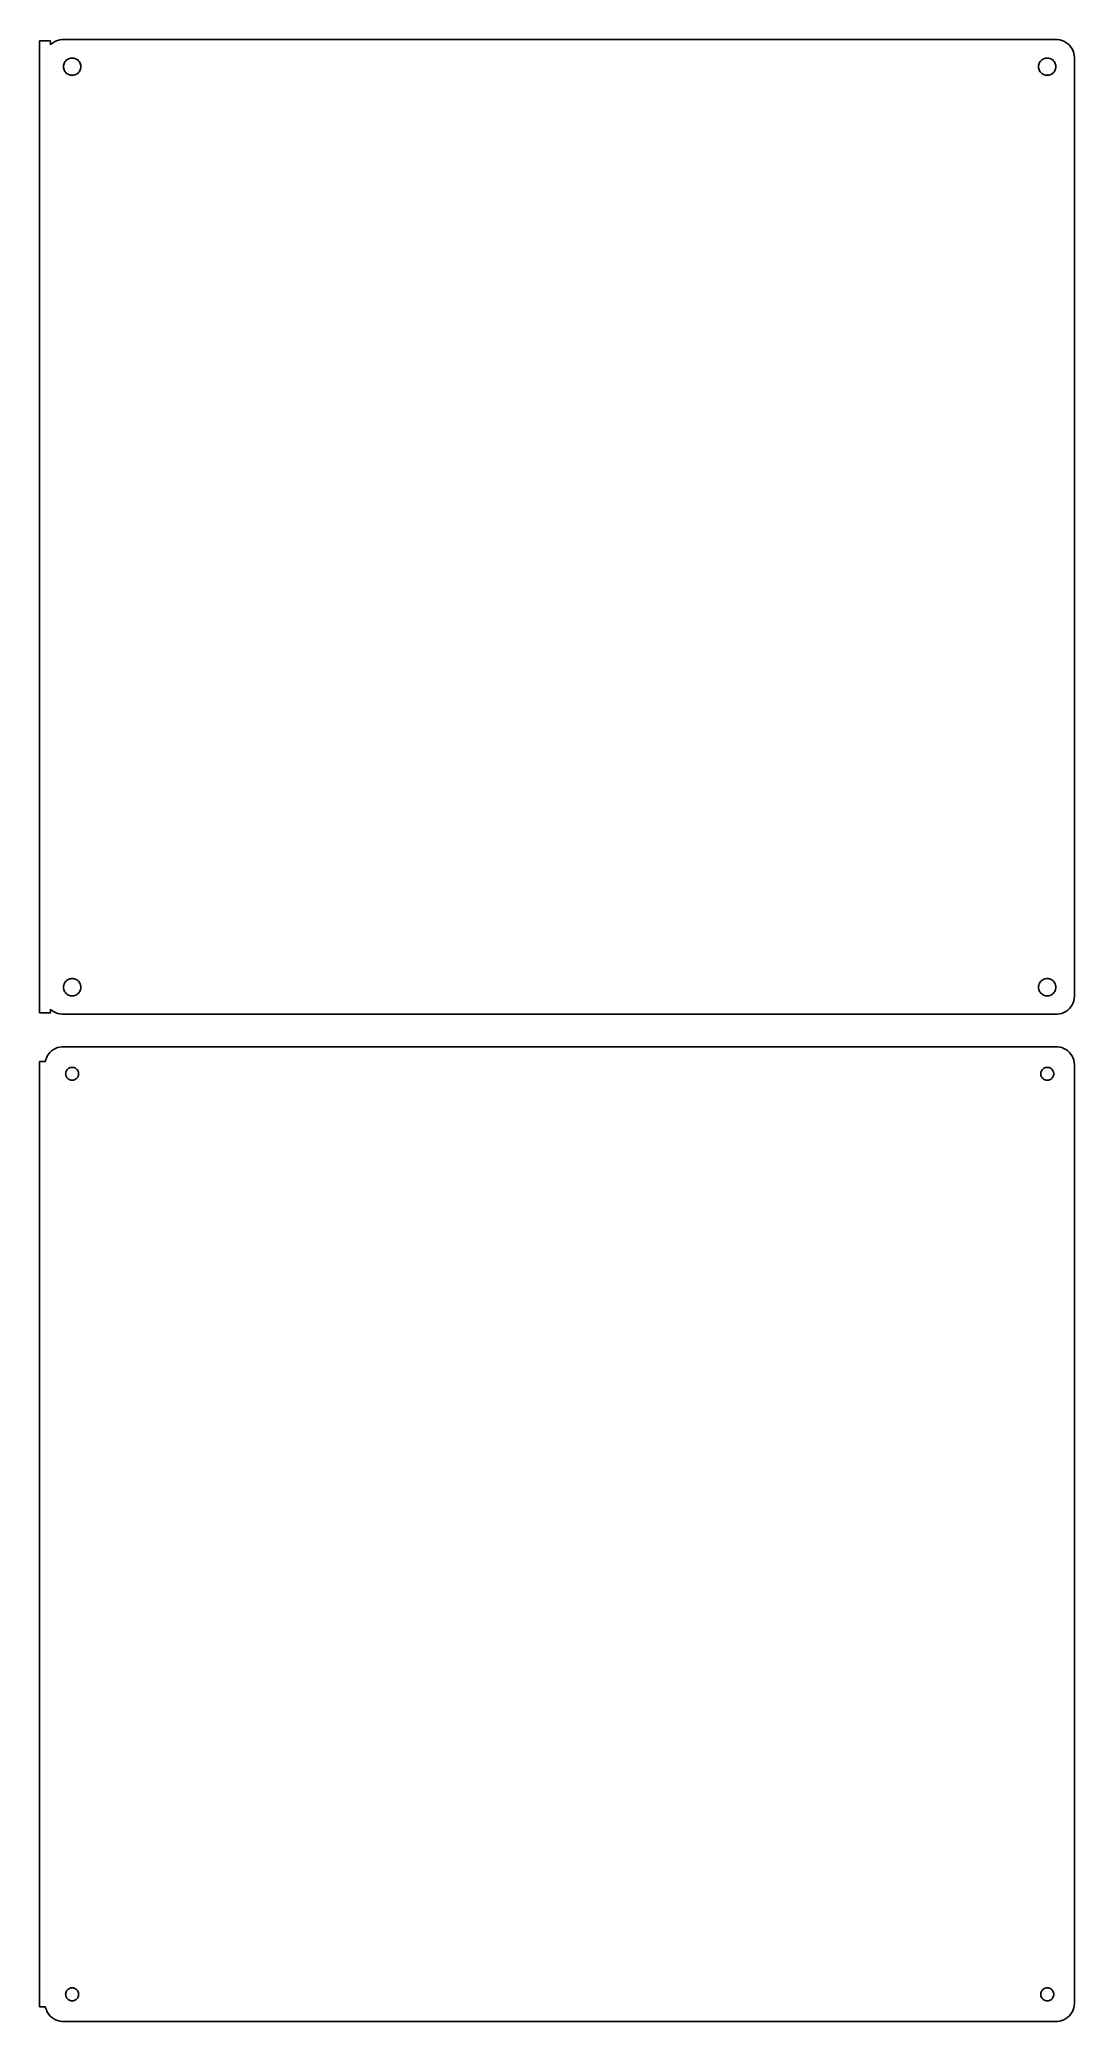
# Model space of a CAD drawing. Header units: metres. Extents: x -144 to 142, y 144 to 693.
import ezdxf

# ---------------------------------------------------------------- set-up
doc = ezdxf.new("R2010")
doc.units = ezdxf.units.M

msp = doc.modelspace()

# ---------------------------------------------------------------- linework, layer by layer
for p, q in [((-141, 692.615), (-144, 692.615)), ((-144, 692.615), (-144, 423.385)), ((-141, 691.559), (-141, 692.615)), ((-140.687, 691.853), (-141, 691.559)), ((-140.179, 692.222), (-140.687, 691.853)), ((-139.629, 692.524), (-140.179, 692.222)), ((-139.045, 692.755), (-139.629, 692.524)), ((-138.437, 692.911), (-139.045, 692.755)), ((-137.814, 692.99), (-138.437, 692.911)), ((137.814, 692.99), (-137.814, 692.99)), ((138.437, 692.911), (137.814, 692.99)), ((139.045, 692.755), (138.437, 692.911)), ((139.629, 692.524), (139.045, 692.755)), ((140.179, 692.222), (139.629, 692.524)), ((140.687, 691.853), (140.179, 692.222)), ((141.145, 691.423), (140.687, 691.853)), ((-137.325, 686.097), (-137.231, 686.383)), ((-137.231, 686.383), (-137.103, 686.656)), ((-137.103, 686.656), (-136.942, 686.911)), ((-136.942, 686.911), (-136.75, 687.143)), ((-136.75, 687.143), (-136.53, 687.349)), ((-136.53, 687.349), (-136.286, 687.526)), ((-136.286, 687.526), (-136.022, 687.672)), ((-136.022, 687.672), (-135.742, 687.783)), ((-135.742, 687.783), (-135.45, 687.857)), ((-135.45, 687.857), (-135.151, 687.895)), ((-135.151, 687.895), (-134.849, 687.895)), ((-134.849, 687.895), (-134.55, 687.857)), ((-134.55, 687.857), (-134.258, 687.783)), ((-134.258, 687.783), (-133.978, 687.672)), ((-133.978, 687.672), (-133.714, 687.526)), ((-133.714, 687.526), (-133.47, 687.349)), ((-133.47, 687.349), (-133.25, 687.143)), ((-133.25, 687.143), (-133.058, 686.911)), ((-133.058, 686.911), (-132.897, 686.656)), ((-132.897, 686.656), (-132.769, 686.383)), ((-132.769, 686.383), (-132.675, 686.097)), ((132.675, 686.097), (132.769, 686.383)), ((132.769, 686.383), (132.897, 686.656)), ((132.897, 686.656), (133.058, 686.911)), ((133.058, 686.911), (133.25, 687.143)), ((133.25, 687.143), (133.47, 687.349)), ((133.47, 687.349), (133.714, 687.526)), ((133.714, 687.526), (133.978, 687.672)), ((133.978, 687.672), (134.258, 687.783)), ((134.258, 687.783), (134.55, 687.857)), ((134.55, 687.857), (134.849, 687.895)), ((134.849, 687.895), (135.151, 687.895)), ((135.151, 687.895), (135.45, 687.857)), ((135.45, 687.857), (135.742, 687.783)), ((135.742, 687.783), (136.022, 687.672)), ((136.022, 687.672), (136.286, 687.526)), ((136.286, 687.526), (136.53, 687.349)), ((136.53, 687.349), (136.75, 687.143)), ((136.75, 687.143), (136.942, 686.911)), ((136.942, 686.911), (137.103, 686.656)), ((137.103, 686.656), (137.231, 686.383)), ((137.231, 686.383), (137.325, 686.097)), ((141.545, 690.939), (141.145, 691.423)), ((141.882, 690.409), (141.545, 690.939)), ((142.149, 689.841), (141.882, 690.409)), ((142.343, 689.243), (142.149, 689.841)), ((142.461, 688.627), (142.343, 689.243)), ((142.5, 688), (142.461, 688.627)), ((142.5, 428), (142.5, 688)), ((-137.4, 685.5), (-137.381, 685.801)), ((-137.381, 685.199), (-137.4, 685.5)), ((-137.381, 685.801), (-137.325, 686.097)), ((-137.325, 684.903), (-137.381, 685.199)), ((-137.231, 684.617), (-137.325, 684.903)), ((-137.103, 684.344), (-137.231, 684.617)), ((-136.942, 684.089), (-137.103, 684.344)), ((-136.75, 683.857), (-136.942, 684.089)), ((-136.53, 683.651), (-136.75, 683.857)), ((-136.286, 683.474), (-136.53, 683.651)), ((-136.022, 683.328), (-136.286, 683.474)), ((-135.742, 683.217), (-136.022, 683.328)), ((-135.45, 683.143), (-135.742, 683.217)), ((-135.151, 683.105), (-135.45, 683.143)), ((-134.849, 683.105), (-135.151, 683.105)), ((-134.55, 683.143), (-134.849, 683.105)), ((-134.258, 683.217), (-134.55, 683.143)), ((-133.978, 683.328), (-134.258, 683.217)), ((-133.714, 683.474), (-133.978, 683.328)), ((-133.47, 683.651), (-133.714, 683.474)), ((-133.25, 683.857), (-133.47, 683.651)), ((-133.058, 684.089), (-133.25, 683.857)), ((-132.897, 684.344), (-133.058, 684.089)), ((-132.769, 684.617), (-132.897, 684.344)), ((-132.675, 684.903), (-132.769, 684.617)), ((-132.675, 686.097), (-132.619, 685.801)), ((-132.619, 685.199), (-132.675, 684.903)), ((-132.619, 685.801), (-132.6, 685.5)), ((-132.6, 685.5), (-132.619, 685.199)), ((132.6, 685.5), (132.619, 685.801)), ((132.619, 685.199), (132.6, 685.5)), ((132.619, 685.801), (132.675, 686.097)), ((132.675, 684.903), (132.619, 685.199)), ((132.769, 684.617), (132.675, 684.903)), ((132.897, 684.344), (132.769, 684.617)), ((133.058, 684.089), (132.897, 684.344)), ((133.25, 683.857), (133.058, 684.089)), ((133.47, 683.651), (133.25, 683.857)), ((133.714, 683.474), (133.47, 683.651)), ((133.978, 683.328), (133.714, 683.474)), ((134.258, 683.217), (133.978, 683.328)), ((134.55, 683.143), (134.258, 683.217)), ((134.849, 683.105), (134.55, 683.143)), ((135.151, 683.105), (134.849, 683.105)), ((135.45, 683.143), (135.151, 683.105)), ((135.742, 683.217), (135.45, 683.143)), ((136.022, 683.328), (135.742, 683.217)), ((136.286, 683.474), (136.022, 683.328)), ((136.53, 683.651), (136.286, 683.474)), ((136.75, 683.857), (136.53, 683.651)), ((136.942, 684.089), (136.75, 683.857)), ((137.103, 684.344), (136.942, 684.089)), ((137.231, 684.617), (137.103, 684.344)), ((137.325, 684.903), (137.231, 684.617)), ((137.325, 686.097), (137.381, 685.801)), ((137.381, 685.199), (137.325, 684.903)), ((137.381, 685.801), (137.4, 685.5)), ((137.4, 685.5), (137.381, 685.199)), ((-137.4, 430.5), (-137.381, 430.801)), ((-137.381, 430.199), (-137.4, 430.5)), ((-137.381, 430.801), (-137.325, 431.097)), ((-137.325, 429.903), (-137.381, 430.199)), ((-137.325, 431.097), (-137.231, 431.383)), ((-137.231, 429.617), (-137.325, 429.903)), ((-137.231, 431.383), (-137.103, 431.656)), ((-137.103, 429.344), (-137.231, 429.617)), ((-137.103, 431.656), (-136.942, 431.911)), ((-136.942, 429.089), (-137.103, 429.344)), ((-136.942, 431.911), (-136.75, 432.143)), ((-136.75, 428.857), (-136.942, 429.089)), ((-136.75, 432.143), (-136.53, 432.349)), ((-136.53, 428.651), (-136.75, 428.857)), ((-136.53, 432.349), (-136.286, 432.526)), ((-136.286, 428.474), (-136.53, 428.651)), ((-136.286, 432.526), (-136.022, 432.672)), ((-136.022, 428.328), (-136.286, 428.474)), ((-136.022, 432.672), (-135.742, 432.783)), ((-135.742, 428.217), (-136.022, 428.328)), ((-135.742, 432.783), (-135.45, 432.857)), ((-135.45, 428.143), (-135.742, 428.217)), ((-135.45, 432.857), (-135.151, 432.895)), ((-135.151, 432.895), (-134.849, 432.895)), ((-134.849, 432.895), (-134.55, 432.857)), ((-134.55, 432.857), (-134.258, 432.783)), ((-134.258, 428.217), (-134.55, 428.143)), ((-134.258, 432.783), (-133.978, 432.672)), ((-133.978, 428.328), (-134.258, 428.217)), ((-133.978, 432.672), (-133.714, 432.526)), ((-133.714, 428.474), (-133.978, 428.328)), ((-133.714, 432.526), (-133.47, 432.349)), ((-133.47, 428.651), (-133.714, 428.474)), ((-133.47, 432.349), (-133.25, 432.143)), ((-133.25, 428.857), (-133.47, 428.651)), ((-133.25, 432.143), (-133.058, 431.911)), ((-133.058, 429.089), (-133.25, 428.857)), ((-133.058, 431.911), (-132.897, 431.656)), ((-132.897, 429.344), (-133.058, 429.089)), ((-132.897, 431.656), (-132.769, 431.383)), ((-132.769, 429.617), (-132.897, 429.344)), ((-132.769, 431.383), (-132.675, 431.097)), ((-132.675, 429.903), (-132.769, 429.617)), ((-132.675, 431.097), (-132.619, 430.801)), ((-132.619, 430.199), (-132.675, 429.903)), ((-132.619, 430.801), (-132.6, 430.5)), ((-132.6, 430.5), (-132.619, 430.199)), ((132.6, 430.5), (132.619, 430.801)), ((132.619, 430.199), (132.6, 430.5)), ((132.619, 430.801), (132.675, 431.097)), ((132.675, 429.903), (132.619, 430.199)), ((132.675, 431.097), (132.769, 431.383)), ((132.769, 429.617), (132.675, 429.903)), ((132.769, 431.383), (132.897, 431.656)), ((132.897, 429.344), (132.769, 429.617)), ((132.897, 431.656), (133.058, 431.911)), ((133.058, 429.089), (132.897, 429.344)), ((133.058, 431.911), (133.25, 432.143)), ((133.25, 428.857), (133.058, 429.089)), ((133.25, 432.143), (133.47, 432.349)), ((133.47, 428.651), (133.25, 428.857)), ((133.47, 432.349), (133.714, 432.526)), ((133.714, 428.474), (133.47, 428.651)), ((133.714, 432.526), (133.978, 432.672)), ((133.978, 428.328), (133.714, 428.474)), ((133.978, 432.672), (134.258, 432.783)), ((134.258, 428.217), (133.978, 428.328)), ((134.258, 432.783), (134.55, 432.857)), ((134.55, 428.143), (134.258, 428.217)), ((134.55, 432.857), (134.849, 432.895)), ((134.849, 432.895), (135.151, 432.895)), ((135.151, 432.895), (135.45, 432.857)), ((135.45, 432.857), (135.742, 432.783)), ((135.742, 428.217), (135.45, 428.143)), ((135.742, 432.783), (136.022, 432.672)), ((136.022, 428.328), (135.742, 428.217)), ((136.022, 432.672), (136.286, 432.526)), ((136.286, 428.474), (136.022, 428.328)), ((136.286, 432.526), (136.53, 432.349)), ((136.53, 428.651), (136.286, 428.474)), ((136.53, 432.349), (136.75, 432.143)), ((136.75, 428.857), (136.53, 428.651)), ((136.75, 432.143), (136.942, 431.911)), ((136.942, 429.089), (136.75, 428.857)), ((136.942, 431.911), (137.103, 431.656)), ((137.103, 429.344), (136.942, 429.089)), ((137.103, 431.656), (137.231, 431.383)), ((137.231, 429.617), (137.103, 429.344)), ((137.231, 431.383), (137.325, 431.097)), ((137.325, 429.903), (137.231, 429.617)), ((137.325, 431.097), (137.381, 430.801)), ((137.381, 430.199), (137.325, 429.903)), ((137.381, 430.801), (137.4, 430.5)), ((137.4, 430.5), (137.381, 430.199)), ((-144, 423.385), (-141, 423.385)), ((-141, 423.385), (-141, 424.441)), ((-141, 424.441), (-140.687, 424.147)), ((-140.687, 424.147), (-140.179, 423.778)), ((-140.179, 423.778), (-139.629, 423.476)), ((-139.629, 423.476), (-139.045, 423.245)), ((-139.045, 423.245), (-138.437, 423.089)), ((-138.437, 423.089), (-137.814, 423.01)), ((-137.814, 423.01), (137.814, 423.01)), ((-135.151, 428.105), (-135.45, 428.143)), ((-134.849, 428.105), (-135.151, 428.105)), ((-134.55, 428.143), (-134.849, 428.105)), ((134.849, 428.105), (134.55, 428.143)), ((135.151, 428.105), (134.849, 428.105)), ((135.45, 428.143), (135.151, 428.105)), ((137.814, 423.01), (138.437, 423.089)), ((138.437, 423.089), (139.045, 423.245)), ((139.045, 423.245), (139.629, 423.476)), ((139.629, 423.476), (140.179, 423.778)), ((140.179, 423.778), (140.687, 424.147)), ((140.687, 424.147), (141.145, 424.577)), ((141.145, 424.577), (141.545, 425.061)), ((141.545, 425.061), (141.882, 425.591)), ((141.882, 425.591), (142.149, 426.159)), ((142.149, 426.159), (142.343, 426.757)), ((142.343, 426.757), (142.461, 427.373)), ((142.461, 427.373), (142.5, 428)), ((-141.545, 411.939), (-141.882, 411.409)), ((-141.145, 412.423), (-141.545, 411.939)), ((-140.687, 412.853), (-141.145, 412.423)), ((-140.179, 413.222), (-140.687, 412.853)), ((-139.629, 413.524), (-140.179, 413.222)), ((-139.045, 413.755), (-139.629, 413.524)), ((-138.437, 413.911), (-139.045, 413.755)), ((-137.814, 413.99), (-138.437, 413.911)), ((137.814, 413.99), (-137.814, 413.99)), ((138.437, 413.911), (137.814, 413.99)), ((139.045, 413.755), (138.437, 413.911)), ((139.629, 413.524), (139.045, 413.755)), ((140.179, 413.222), (139.629, 413.524)), ((140.687, 412.853), (140.179, 413.222)), ((141.145, 412.423), (140.687, 412.853)), ((141.545, 411.939), (141.145, 412.423)), ((141.882, 411.409), (141.545, 411.939)), ((-142.4, 409.944), (-144, 409.944)), ((-144, 409.944), (-144, 148.056)), ((-142.343, 410.243), (-142.4, 409.944)), ((-142.149, 410.841), (-142.343, 410.243)), ((-141.882, 411.409), (-142.149, 410.841)), ((-136.8, 406.5), (-136.786, 406.726)), ((-136.786, 406.274), (-136.8, 406.5)), ((-136.786, 406.726), (-136.743, 406.948)), ((-136.743, 406.052), (-136.786, 406.274)), ((-136.743, 406.948), (-136.674, 407.163)), ((-136.674, 407.163), (-136.577, 407.367)), ((-136.577, 407.367), (-136.456, 407.558)), ((-136.456, 407.558), (-136.312, 407.732)), ((-136.312, 407.732), (-136.147, 407.887)), ((-136.147, 407.887), (-135.964, 408.02)), ((-135.964, 408.02), (-135.766, 408.129)), ((-135.766, 408.129), (-135.556, 408.212)), ((-135.556, 408.212), (-135.337, 408.268)), ((-135.337, 408.268), (-135.113, 408.296)), ((-135.113, 408.296), (-134.887, 408.296)), ((-134.887, 408.296), (-134.663, 408.268)), ((-134.663, 408.268), (-134.444, 408.212)), ((-134.444, 408.212), (-134.234, 408.129)), ((-134.234, 408.129), (-134.036, 408.02)), ((-134.036, 408.02), (-133.853, 407.887)), ((-133.853, 407.887), (-133.688, 407.732)), ((-133.688, 407.732), (-133.544, 407.558)), ((-133.544, 407.558), (-133.423, 407.367)), ((-133.423, 407.367), (-133.326, 407.163)), ((-133.326, 407.163), (-133.257, 406.948)), ((-133.257, 406.948), (-133.214, 406.726)), ((-133.214, 406.274), (-133.257, 406.052)), ((-133.214, 406.726), (-133.2, 406.5)), ((-133.2, 406.5), (-133.214, 406.274)), ((133.2, 406.5), (133.214, 406.726)), ((133.214, 406.274), (133.2, 406.5)), ((133.214, 406.726), (133.257, 406.948)), ((133.257, 406.052), (133.214, 406.274)), ((133.257, 406.948), (133.326, 407.163)), ((133.326, 407.163), (133.423, 407.367)), ((133.423, 407.367), (133.544, 407.558)), ((133.544, 407.558), (133.688, 407.732)), ((133.688, 407.732), (133.853, 407.887)), ((133.853, 407.887), (134.036, 408.02)), ((134.036, 408.02), (134.234, 408.129)), ((134.234, 408.129), (134.444, 408.212)), ((134.444, 408.212), (134.663, 408.268)), ((134.663, 408.268), (134.887, 408.296)), ((134.887, 408.296), (135.113, 408.296)), ((135.113, 408.296), (135.337, 408.268)), ((135.337, 408.268), (135.556, 408.212)), ((135.556, 408.212), (135.766, 408.129)), ((135.766, 408.129), (135.964, 408.02)), ((135.964, 408.02), (136.147, 407.887)), ((136.147, 407.887), (136.312, 407.732)), ((136.312, 407.732), (136.456, 407.558)), ((136.456, 407.558), (136.577, 407.367)), ((136.577, 407.367), (136.674, 407.163)), ((136.674, 407.163), (136.743, 406.948)), ((136.743, 406.948), (136.786, 406.726)), ((136.786, 406.274), (136.743, 406.052)), ((136.786, 406.726), (136.8, 406.5)), ((136.8, 406.5), (136.786, 406.274)), ((142.149, 410.841), (141.882, 411.409)), ((142.343, 410.243), (142.149, 410.841)), ((142.461, 409.627), (142.343, 410.243)), ((142.5, 409), (142.461, 409.627)), ((142.5, 149), (142.5, 409)), ((-136.674, 405.837), (-136.743, 406.052)), ((-136.577, 405.633), (-136.674, 405.837)), ((-136.456, 405.442), (-136.577, 405.633)), ((-136.312, 405.268), (-136.456, 405.442)), ((-136.147, 405.113), (-136.312, 405.268)), ((-135.964, 404.98), (-136.147, 405.113)), ((-135.766, 404.871), (-135.964, 404.98)), ((-135.556, 404.788), (-135.766, 404.871)), ((-135.337, 404.732), (-135.556, 404.788)), ((-135.113, 404.704), (-135.337, 404.732)), ((-134.887, 404.704), (-135.113, 404.704)), ((-134.663, 404.732), (-134.887, 404.704)), ((-134.444, 404.788), (-134.663, 404.732)), ((-134.234, 404.871), (-134.444, 404.788)), ((-134.036, 404.98), (-134.234, 404.871)), ((-133.853, 405.113), (-134.036, 404.98)), ((-133.688, 405.268), (-133.853, 405.113)), ((-133.544, 405.442), (-133.688, 405.268)), ((-133.423, 405.633), (-133.544, 405.442)), ((-133.326, 405.837), (-133.423, 405.633)), ((-133.257, 406.052), (-133.326, 405.837)), ((133.326, 405.837), (133.257, 406.052)), ((133.423, 405.633), (133.326, 405.837)), ((133.544, 405.442), (133.423, 405.633)), ((133.688, 405.268), (133.544, 405.442)), ((133.853, 405.113), (133.688, 405.268)), ((134.036, 404.98), (133.853, 405.113)), ((134.234, 404.871), (134.036, 404.98)), ((134.444, 404.788), (134.234, 404.871)), ((134.663, 404.732), (134.444, 404.788)), ((134.887, 404.704), (134.663, 404.732)), ((135.113, 404.704), (134.887, 404.704)), ((135.337, 404.732), (135.113, 404.704)), ((135.556, 404.788), (135.337, 404.732)), ((135.766, 404.871), (135.556, 404.788)), ((135.964, 404.98), (135.766, 404.871)), ((136.147, 405.113), (135.964, 404.98)), ((136.312, 405.268), (136.147, 405.113)), ((136.456, 405.442), (136.312, 405.268)), ((136.577, 405.633), (136.456, 405.442)), ((136.674, 405.837), (136.577, 405.633)), ((136.743, 406.052), (136.674, 405.837)), ((-136.8, 151.5), (-136.786, 151.726)), ((-136.786, 151.274), (-136.8, 151.5)), ((-136.786, 151.726), (-136.743, 151.948)), ((-136.743, 151.052), (-136.786, 151.274)), ((-136.743, 151.948), (-136.674, 152.163)), ((-136.674, 150.837), (-136.743, 151.052)), ((-136.674, 152.163), (-136.577, 152.367)), ((-136.577, 150.633), (-136.674, 150.837)), ((-136.577, 152.367), (-136.456, 152.558)), ((-136.456, 150.442), (-136.577, 150.633)), ((-136.456, 152.558), (-136.312, 152.732)), ((-136.312, 150.268), (-136.456, 150.442)), ((-136.312, 152.732), (-136.147, 152.887)), ((-136.147, 150.113), (-136.312, 150.268)), ((-136.147, 152.887), (-135.964, 153.02)), ((-135.964, 149.98), (-136.147, 150.113)), ((-135.964, 153.02), (-135.766, 153.129)), ((-135.766, 149.871), (-135.964, 149.98)), ((-135.766, 153.129), (-135.556, 153.212)), ((-135.556, 149.788), (-135.766, 149.871)), ((-135.556, 153.212), (-135.337, 153.268)), ((-135.337, 149.732), (-135.556, 149.788)), ((-135.337, 153.268), (-135.113, 153.296)), ((-135.113, 149.704), (-135.337, 149.732)), ((-135.113, 153.296), (-134.887, 153.296)), ((-134.887, 149.704), (-135.113, 149.704)), ((-134.887, 153.296), (-134.663, 153.268)), ((-134.663, 149.732), (-134.887, 149.704)), ((-134.663, 153.268), (-134.444, 153.212)), ((-134.444, 149.788), (-134.663, 149.732)), ((-134.444, 153.212), (-134.234, 153.129)), ((-134.234, 149.871), (-134.444, 149.788)), ((-134.234, 153.129), (-134.036, 153.02)), ((-134.036, 149.98), (-134.234, 149.871)), ((-134.036, 153.02), (-133.853, 152.887)), ((-133.853, 150.113), (-134.036, 149.98)), ((-133.853, 152.887), (-133.688, 152.732)), ((-133.688, 150.268), (-133.853, 150.113)), ((-133.688, 152.732), (-133.544, 152.558)), ((-133.544, 150.442), (-133.688, 150.268)), ((-133.544, 152.558), (-133.423, 152.367)), ((-133.423, 150.633), (-133.544, 150.442)), ((-133.423, 152.367), (-133.326, 152.163)), ((-133.326, 150.837), (-133.423, 150.633)), ((-133.326, 152.163), (-133.257, 151.948)), ((-133.257, 151.052), (-133.326, 150.837)), ((-133.257, 151.948), (-133.214, 151.726)), ((-133.214, 151.274), (-133.257, 151.052)), ((-133.214, 151.726), (-133.2, 151.5)), ((-133.2, 151.5), (-133.214, 151.274)), ((133.2, 151.5), (133.214, 151.726)), ((133.214, 151.274), (133.2, 151.5)), ((133.214, 151.726), (133.257, 151.948)), ((133.257, 151.052), (133.214, 151.274)), ((133.257, 151.948), (133.326, 152.163)), ((133.326, 150.837), (133.257, 151.052)), ((133.326, 152.163), (133.423, 152.367)), ((133.423, 150.633), (133.326, 150.837)), ((133.423, 152.367), (133.544, 152.558)), ((133.544, 150.442), (133.423, 150.633)), ((133.544, 152.558), (133.688, 152.732)), ((133.688, 150.268), (133.544, 150.442)), ((133.688, 152.732), (133.853, 152.887)), ((133.853, 150.113), (133.688, 150.268)), ((133.853, 152.887), (134.036, 153.02)), ((134.036, 149.98), (133.853, 150.113)), ((134.036, 153.02), (134.234, 153.129)), ((134.234, 149.871), (134.036, 149.98)), ((134.234, 153.129), (134.444, 153.212)), ((134.444, 149.788), (134.234, 149.871)), ((134.444, 153.212), (134.663, 153.268)), ((134.663, 149.732), (134.444, 149.788)), ((134.663, 153.268), (134.887, 153.296)), ((134.887, 149.704), (134.663, 149.732)), ((134.887, 153.296), (135.113, 153.296)), ((135.113, 149.704), (134.887, 149.704)), ((135.113, 153.296), (135.337, 153.268)), ((135.337, 149.732), (135.113, 149.704)), ((135.337, 153.268), (135.556, 153.212)), ((135.556, 149.788), (135.337, 149.732)), ((135.556, 153.212), (135.766, 153.129)), ((135.766, 149.871), (135.556, 149.788)), ((135.766, 153.129), (135.964, 153.02)), ((135.964, 149.98), (135.766, 149.871)), ((135.964, 153.02), (136.147, 152.887)), ((136.147, 150.113), (135.964, 149.98)), ((136.147, 152.887), (136.312, 152.732)), ((136.312, 150.268), (136.147, 150.113)), ((136.312, 152.732), (136.456, 152.558)), ((136.456, 150.442), (136.312, 150.268)), ((136.456, 152.558), (136.577, 152.367)), ((136.577, 150.633), (136.456, 150.442)), ((136.577, 152.367), (136.674, 152.163)), ((136.674, 150.837), (136.577, 150.633)), ((136.674, 152.163), (136.743, 151.948)), ((136.743, 151.052), (136.674, 150.837)), ((136.743, 151.948), (136.786, 151.726)), ((136.786, 151.274), (136.743, 151.052)), ((136.786, 151.726), (136.8, 151.5)), ((136.8, 151.5), (136.786, 151.274)), ((142.343, 147.757), (142.461, 148.373)), ((142.461, 148.373), (142.5, 149)), ((-144, 148.056), (-142.4, 148.056)), ((-142.4, 148.056), (-142.343, 147.757)), ((-142.343, 147.757), (-142.149, 147.159)), ((-142.149, 147.159), (-141.882, 146.591)), ((-141.882, 146.591), (-141.545, 146.061)), ((-141.545, 146.061), (-141.145, 145.577)), ((-141.145, 145.577), (-140.687, 145.147)), ((-140.687, 145.147), (-140.179, 144.778)), ((-140.179, 144.778), (-139.629, 144.476)), ((-139.629, 144.476), (-139.045, 144.245)), ((-139.045, 144.245), (-138.437, 144.089)), ((-138.437, 144.089), (-137.814, 144.01)), ((-137.814, 144.01), (137.814, 144.01)), ((137.814, 144.01), (138.437, 144.089)), ((138.437, 144.089), (139.045, 144.245)), ((139.045, 144.245), (139.629, 144.476)), ((139.629, 144.476), (140.179, 144.778)), ((140.179, 144.778), (140.687, 145.147)), ((140.687, 145.147), (141.145, 145.577)), ((141.145, 145.577), (141.545, 146.061)), ((141.545, 146.061), (141.882, 146.591)), ((141.882, 146.591), (142.149, 147.159)), ((142.149, 147.159), (142.343, 147.757))]:
    msp.add_line(p, q)

doc.saveas('drawing.dxf')
